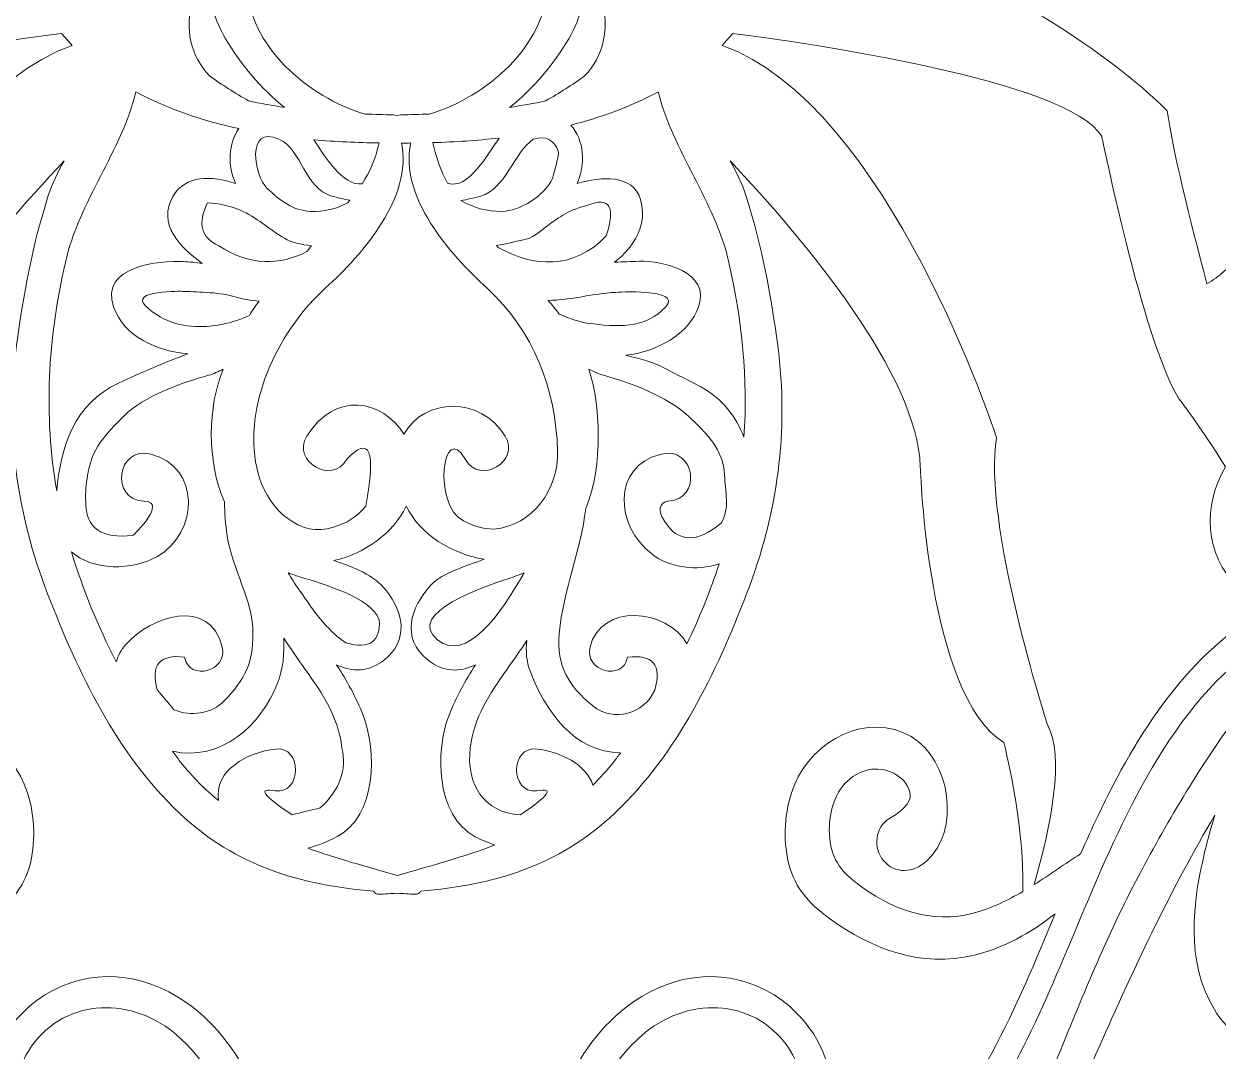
# Model space of a CAD drawing. Extents: x 7 to 992, y -718 to -282.
# Drawn here: x 363.3 to 426.2, y -463.7 to -409.6 of the extents above; entities that cross this region are included whole.
import ezdxf

# ---------------------------------------------------------------- set-up
doc = ezdxf.new("R2010")
doc.units = 0
doc.header["$MEASUREMENT"] = 0
doc.layers.add('Layer 1', color=7, linetype='Continuous')

msp = doc.modelspace()

# ---------------------------------------------------------------- linework, layer by layer
at = {"layer": 'Layer 1', "lineweight": 0}
for points, knots in [([(515.444, -282.485), (515.444, -282.485), (265.444, -282.485), (265.444, -282.485), (265.444, -282.485), (259.139, -282.485), (259.139, -282.485), (259.139, -282.485), (27.261, -282.485), (27.261, -282.485), (27.261, -282.485), (27.261, -282.863), (27.261, -282.863), (27.261, -282.863), (25.9, -282.863), (25.9, -282.863), (25.9, -282.863), (24.898, -282.863), (24.898, -282.863), (24.898, -282.863), (7.489, -306.853), (7.489, -306.853), (7.489, -306.853), (7.489, -496.33), (7.489, -496.33), (7.489, -496.33), (24.898, -524.256), (24.898, -524.256), (24.898, -524.256), (25.039, -524.256), (25.039, -524.256), (25.039, -524.256), (25.9, -525.977), (25.9, -525.977), (25.9, -525.977), (34.578, -543.332), (34.578, -543.332), (34.578, -543.332), (85.476, -645.118), (85.476, -645.118), (85.476, -645.118), (85.476, -693.393), (85.476, -693.393), (85.476, -693.602), (85.486, -693.809), (85.492, -694.016), (85.35, -694.597), (85.266, -695.2), (85.266, -695.825), (85.266, -695.825), (85.266, -710.022), (85.266, -710.022), (85.266, -714.223), (88.671, -717.628), (92.872, -717.628), (92.872, -717.628), (107.069, -717.628), (107.069, -717.628), (107.484, -717.628), (107.889, -717.586), (108.286, -717.521), (108.736, -717.547), (109.188, -717.561), (109.644, -717.561), (109.644, -717.561), (182.159, -717.561), (182.159, -717.561), (182.563, -717.561), (182.965, -717.551), (183.365, -717.531), (183.743, -717.589), (184.126, -717.628), (184.52, -717.628), (184.52, -717.628), (198.717, -717.628), (198.717, -717.628), (202.917, -717.628), (206.322, -714.223), (206.322, -710.022), (206.322, -710.022), (206.322, -695.825), (206.322, -695.825), (206.322, -695.534), (206.302, -695.248), (206.271, -694.965), (206.303, -694.465), (206.325, -693.962), (206.326, -693.453), (206.326, -693.453), (206.326, -645.118), (206.326, -645.118), (206.326, -645.118), (257.204, -543.332), (257.204, -543.332), (257.204, -543.332), (259.139, -539.46), (259.139, -539.46), (259.139, -539.46), (266.763, -524.209), (266.763, -524.209), (266.763, -524.209), (266.763, -645.118), (266.763, -645.118), (266.763, -645.118), (363.469, -645.118), (363.469, -645.118), (363.737, -645.117), (364.003, -645.104), (364.27, -645.096), (364.76, -645.195), (365.268, -645.248), (365.787, -645.248), (365.787, -645.248), (379.984, -645.248), (379.984, -645.248), (384.185, -645.248), (387.59, -641.843), (387.59, -637.643), (387.59, -637.643), (387.59, -623.445), (387.59, -623.445), (387.59, -623.12), (387.563, -622.802), (387.523, -622.487), (387.556, -621.959), (387.579, -621.428), (387.578, -620.891), (387.578, -620.891), (387.578, -584.634), (387.578, -584.634), (387.578, -584.634), (508.12, -524.362), (508.12, -524.362), (508.12, -524.362), (508.12, -717.561), (508.12, -717.561), (508.12, -717.561), (544.378, -717.561), (544.378, -717.561), (545.281, -717.563), (546.172, -717.512), (547.049, -717.417), (547.049, -717.417), (560.83, -717.417), (560.83, -717.417), (565.03, -717.417), (568.436, -714.012), (568.436, -709.811), (568.436, -709.811), (568.436, -696.131), (568.436, -696.131), (568.534, -695.251), (568.591, -694.358), (568.593, -693.453), (568.593, -693.453), (568.593, -645.118), (568.593, -645.118), (568.593, -645.118), (689.443, -645.118), (689.443, -645.118), (689.443, -645.118), (689.443, -693.393), (689.443, -693.393), (689.443, -693.594), (689.453, -693.791), (689.458, -693.99), (689.345, -694.514), (689.28, -695.056), (689.28, -695.614), (689.28, -695.614), (689.28, -709.811), (689.28, -709.811), (689.28, -714.012), (692.686, -717.417), (696.886, -717.417), (696.886, -717.417), (710.981, -717.417), (710.981, -717.417), (711.845, -717.511), (712.722, -717.561), (713.611, -717.561), (713.611, -717.561), (749.903, -717.561), (749.903, -717.561), (749.903, -717.561), (749.903, -524.209), (749.903, -524.209), (749.903, -524.209), (870.731, -584.622), (870.731, -584.622), (870.731, -584.622), (870.731, -620.95), (870.731, -620.95), (870.731, -621.353), (870.741, -621.753), (870.761, -622.151), (870.71, -622.506), (870.675, -622.865), (870.675, -623.233), (870.675, -623.233), (870.675, -637.431), (870.675, -637.431), (870.675, -641.632), (874.08, -645.036), (878.28, -645.036), (878.28, -645.036), (892.478, -645.036), (892.478, -645.036), (892.583, -645.036), (892.687, -645.025), (892.791, -645.02), (893.486, -645.081), (894.188, -645.118), (894.898, -645.118), (894.898, -645.118), (991.581, -645.118), (991.581, -645.118), (991.581, -645.118), (991.581, -282.485), (991.581, -282.485), (991.581, -282.485), (515.444, -282.485), (515.444, -282.485)], [0, 0, 0, 0, 1, 1, 1, 2, 2, 2, 3, 3, 3, 4, 4, 4, 5, 5, 5, 6, 6, 6, 7, 7, 7, 8, 8, 8, 9, 9, 9, 10, 10, 10, 11, 11, 11, 12, 12, 12, 13, 13, 13, 14, 14, 14, 15, 15, 15, 16, 16, 16, 17, 17, 17, 18, 18, 18, 19, 19, 19, 20, 20, 20, 21, 21, 21, 22, 22, 22, 23, 23, 23, 24, 24, 24, 25, 25, 25, 26, 26, 26, 27, 27, 27, 28, 28, 28, 29, 29, 29, 30, 30, 30, 31, 31, 31, 32, 32, 32, 33, 33, 33, 34, 34, 34, 35, 35, 35, 36, 36, 36, 37, 37, 37, 38, 38, 38, 39, 39, 39, 40, 40, 40, 41, 41, 41, 42, 42, 42, 43, 43, 43, 44, 44, 44, 45, 45, 45, 46, 46, 46, 47, 47, 47, 48, 48, 48, 49, 49, 49, 50, 50, 50, 51, 51, 51, 52, 52, 52, 53, 53, 53, 54, 54, 54, 55, 55, 55, 56, 56, 56, 57, 57, 57, 58, 58, 58, 59, 59, 59, 60, 60, 60, 61, 61, 61, 62, 62, 62, 63, 63, 63, 64, 64, 64, 65, 65, 65, 66, 66, 66, 67, 67, 67, 68, 68, 68, 69, 69, 69, 70, 70, 70, 71, 71, 71, 72, 72, 72, 73, 73, 73, 74, 74, 74, 74]), ([(417.335, -405.75), (421.328, -405.773), (426.741, -403.989), (427.81, -399.661), (433.203, -399.694), (437.86, -397.724), (441.963, -394.709), (441.386, -395.663), (440.881, -396.666), (440.46, -397.742), (439.503, -400.186), (439.002, -402.813), (438.983, -405.44), (438.898, -405.351), (438.821, -405.257), (438.727, -405.173), (437.111, -403.727), (434.942, -403.71), (433.061, -404.668), (429.844, -406.305), (427.583, -410.179), (428.287, -413.817), (428.683, -415.864), (430.024, -418.081), (431.836, -419.563), (430.188, -419.96), (428.622, -420.817), (427.32, -421.895), (426.765, -422.355), (426.24, -422.978), (425.588, -423.313), (424.694, -419.946), (423.771, -416.208), (423.497, -414.205), (423.497, -414.205), (416.277, -406.625), (403.591, -404.088), (403.769, -403.391), (403.91, -402.684), (404.013, -401.972), (407.952, -404.427), (412.757, -405.724), (417.335, -405.75)], [0, 0, 0, 0, 1, 1, 1, 2, 2, 2, 3, 3, 3, 4, 4, 4, 5, 5, 5, 6, 6, 6, 7, 7, 7, 8, 8, 8, 9, 9, 9, 10, 10, 10, 11, 11, 11, 12, 12, 12, 13, 13, 13, 14, 14, 14, 14]), ([(384.637, -414.376), (384.135, -414.393), (383.637, -414.406), (383.148, -414.414), (383.148, -414.414), (382.947, -414.458), (382.947, -414.458), (382.947, -414.458), (382.745, -414.414), (382.745, -414.414), (382.256, -414.406), (381.758, -414.393), (381.256, -414.376), (378.244, -413.507), (375.089, -410.702), (375.045, -407.596), (375.01, -405), (377.607, -401.165), (380.77, -403.083), (382.745, -404.28), (380.82, -407.384), (379.627, -405.648), (378.649, -404.223), (376.651, -405.745), (377.745, -407.084), (378.737, -408.299), (379.642, -408.785), (381.196, -408.216), (381.815, -407.99), (382.475, -407.552), (382.947, -406.987), (383.419, -407.552), (384.078, -407.99), (384.697, -408.216), (386.251, -408.785), (387.156, -408.299), (388.148, -407.084), (389.242, -405.745), (387.244, -404.223), (386.265, -405.648), (385.073, -407.384), (383.148, -404.28), (385.122, -403.083), (388.286, -401.165), (390.883, -405), (390.847, -407.596), (390.804, -410.702), (387.649, -413.507), (384.637, -414.376)], [0, 0, 0, 0, 1, 1, 1, 2, 2, 2, 3, 3, 3, 4, 4, 4, 5, 5, 5, 6, 6, 6, 7, 7, 7, 8, 8, 8, 9, 9, 9, 10, 10, 10, 11, 11, 11, 12, 12, 12, 13, 13, 13, 14, 14, 14, 15, 15, 15, 16, 16, 16, 16]), ([(372.173, -408.388), (372.336, -407.829), (372.68, -407.314), (373.085, -406.817), (372.978, -408.002), (373.216, -409.236), (373.912, -410.409), (374.693, -411.727), (375.764, -413.035), (377.023, -414.021), (376.383, -413.929), (375.747, -413.814), (375.119, -413.674), (374.406, -413.261), (373.712, -412.836), (373.073, -412.364), (372.08, -411.347), (371.742, -409.869), (372.173, -408.388)], [0, 0, 0, 0, 1, 1, 1, 2, 2, 2, 3, 3, 3, 4, 4, 4, 5, 5, 5, 6, 6, 6, 6]), ([(390.774, -413.674), (390.147, -413.814), (389.51, -413.929), (388.871, -414.021), (390.129, -413.035), (391.2, -411.727), (391.982, -410.409), (392.676, -409.236), (392.915, -408.002), (392.809, -406.817), (393.212, -407.315), (393.556, -407.829), (393.719, -408.388), (394.151, -409.869), (393.813, -411.347), (392.82, -412.364), (392.18, -412.836), (391.486, -413.261), (390.774, -413.674)], [0, 0, 0, 0, 1, 1, 1, 2, 2, 2, 3, 3, 3, 4, 4, 4, 5, 5, 5, 6, 6, 6, 6]), ([(348.707, -446.527), (347.881, -447.995), (348.376, -451.088), (349.114, -453.912), (348.829, -453.72), (348.544, -453.529), (348.255, -453.344), (347.958, -452.667), (347.656, -451.991), (347.337, -451.322), (345.316, -447.081), (342.537, -442.606), (338.295, -440.401), (338.923, -440.123), (339.504, -439.764), (339.984, -439.29), (341.835, -437.465), (341.852, -434.683), (340.421, -432.593), (340.276, -432.381), (340.111, -432.187), (339.946, -431.994), (340.973, -430.433), (341.821, -429.313), (341.821, -429.313), (343.733, -426.062), (345.838, -415.543), (345.838, -415.543), (347.641, -412.592), (361.377, -410.627), (365.268, -410.125), (365.451, -410.34), (365.637, -410.552), (365.836, -410.755), (357.076, -413.843), (351.384, -431.417), (351.384, -431.417), (352.149, -435.817), (348.707, -446.527), (348.707, -446.527)], [0, 0, 0, 0, 1, 1, 1, 2, 2, 2, 3, 3, 3, 4, 4, 4, 5, 5, 5, 6, 6, 6, 7, 7, 7, 8, 8, 8, 9, 9, 9, 10, 10, 10, 11, 11, 11, 12, 12, 12, 13, 13, 13, 13]), ([(420.055, -415.543), (420.055, -415.543), (422.159, -426.062), (424.072, -429.313), (424.072, -429.313), (425.282, -430.909), (426.563, -432.954), (425.364, -434.996), (425.46, -437.566), (427.208, -439.29), (427.688, -439.764), (428.269, -440.123), (428.897, -440.401), (424.655, -442.606), (421.876, -447.081), (419.855, -451.322), (419.536, -451.991), (419.234, -452.667), (418.937, -453.344), (418.114, -453.871), (417.315, -454.442), (416.489, -454.966), (417.371, -451.897), (418.117, -448.181), (417.186, -446.527), (417.186, -446.527), (413.743, -435.817), (414.509, -431.417), (414.509, -431.417), (408.816, -413.843), (400.057, -410.755), (400.255, -410.552), (400.441, -410.34), (400.624, -410.125), (404.516, -410.627), (418.252, -412.592), (420.055, -415.543)], [0, 0, 0, 0, 1, 1, 1, 2, 2, 2, 3, 3, 3, 4, 4, 4, 5, 5, 5, 6, 6, 6, 7, 7, 7, 8, 8, 8, 9, 9, 9, 10, 10, 10, 11, 11, 11, 12, 12, 12, 12]), ([(369.193, -413.204), (370.901, -414.122), (372.728, -414.729), (374.608, -415.141), (374.064, -415.923), (374.012, -417.088), (374.43, -418.024), (373.183, -417.624), (371.801, -417.572), (371.143, -418.712), (370.317, -420.141), (371.479, -421.387), (372.687, -422.24), (372.361, -422.198), (372.029, -422.166), (371.686, -422.146), (370.462, -422.076), (367.263, -422.382), (368.013, -424.521), (368.569, -426.111), (370.294, -426.851), (371.929, -427.01), (370.678, -427.462), (369.523, -427.98), (368.272, -428.551), (365.963, -429.604), (365.204, -431.942), (365.027, -434.229), (364.318, -430.223), (364.562, -426.239), (365.476, -422.187), (366.195, -419.003), (368.448, -416.29), (369.193, -413.204)], [0, 0, 0, 0, 1, 1, 1, 2, 2, 2, 3, 3, 3, 4, 4, 4, 5, 5, 5, 6, 6, 6, 7, 7, 7, 8, 8, 8, 9, 9, 9, 10, 10, 10, 11, 11, 11, 11]), ([(398.939, -428.751), (398.229, -428.371), (397.508, -428.008), (396.791, -427.642), (396.246, -427.363), (395.598, -427.245), (394.985, -427.082), (396.601, -426.907), (398.319, -425.962), (398.823, -424.525), (399.475, -422.668), (396.906, -422.096), (395.698, -422.13), (395.268, -422.142), (394.833, -422.158), (394.399, -422.183), (395.433, -421.362), (396.158, -420.146), (395.759, -418.868), (395.345, -417.539), (393.729, -417.647), (392.421, -418.039), (392.878, -417.048), (392.801, -415.731), (392.094, -414.954), (393.689, -414.549), (395.238, -413.99), (396.699, -413.204), (397.445, -416.29), (399.697, -419.003), (400.417, -422.187), (401.115, -425.284), (401.418, -428.34), (401.21, -431.396), (400.775, -430.313), (400.079, -429.361), (398.939, -428.751)], [0, 0, 0, 0, 1, 1, 1, 2, 2, 2, 3, 3, 3, 4, 4, 4, 5, 5, 5, 6, 6, 6, 7, 7, 7, 8, 8, 8, 9, 9, 9, 10, 10, 10, 11, 11, 11, 12, 12, 12, 12]), ([(380.458, -418.916), (380.458, -418.916), (380.347, -419.048), (380.347, -419.048), (379.757, -419.367), (379.081, -419.537), (378.378, -419.501), (377.437, -419.451), (376.756, -418.913), (376.093, -418.282), (375.445, -417.666), (374.94, -414.918), (376.726, -415.7), (377.933, -416.23), (378.094, -418.312), (379.494, -418.692), (379.825, -418.781), (380.147, -418.865), (380.458, -418.916)], [0, 0, 0, 0, 1, 1, 1, 2, 2, 2, 3, 3, 3, 4, 4, 4, 5, 5, 5, 6, 6, 6, 6]), ([(388.325, -415.636), (387.727, -416.464), (386.698, -418.385), (385.603, -418.02), (385.244, -417.359), (384.985, -416.647), (384.833, -415.879), (386, -415.843), (387.167, -415.768), (388.325, -415.636)], [0, 0, 0, 0, 1, 1, 1, 2, 2, 2, 3, 3, 3, 3]), ([(391.122, -417.771), (390.713, -418.672), (389.412, -419.48), (388.468, -419.501), (387.688, -419.518), (386.939, -419.31), (386.306, -418.928), (386.639, -418.88), (386.984, -418.789), (387.34, -418.693), (388.655, -418.336), (389.088, -416.416), (390.116, -415.698), (390.771, -415.483), (391.215, -415.71), (391.448, -416.378), (391.469, -416.577), (391.142, -417.728), (391.122, -417.771)], [0, 0, 0, 0, 1, 1, 1, 2, 2, 2, 3, 3, 3, 4, 4, 4, 5, 5, 5, 6, 6, 6, 6]), ([(388.045, -436.233), (387.471, -436.229), (386.935, -436.083), (386.436, -435.795), (384.804, -435.027), (385.339, -430.436), (386.542, -432.566), (387.312, -433.929), (389.45, -432.679), (388.638, -431.337), (387.364, -429.235), (384.355, -429.292), (383.308, -431.245), (382.203, -429.429), (379.658, -428.929), (378.196, -431.345), (377.384, -432.685), (379.527, -433.924), (380.298, -432.559), (381.506, -431.276), (381.838, -432.102), (381.295, -435.033), (380.838, -435.582), (380.269, -435.948), (379.588, -436.131), (377.832, -436.747), (376.227, -435.167), (375.72, -433.604), (374.686, -430.415), (376.279, -426.561), (378.543, -424.156), (378.667, -424.035), (378.791, -423.913), (378.908, -423.788), (378.908, -423.788), (379.164, -423.543), (379.164, -423.543), (381.115, -421.79), (383.782, -418.727), (383.173, -415.907), (383.336, -415.906), (383.501, -415.9), (383.664, -415.898), (383.041, -418.737), (385.741, -421.761), (387.681, -423.55), (390.137, -425.818), (391.295, -428.835), (391.398, -432.138), (391.46, -434.109), (390.095, -436.064), (388.045, -436.233)], [0, 0, 0, 0, 1, 1, 1, 2, 2, 2, 3, 3, 3, 4, 4, 4, 5, 5, 5, 6, 6, 6, 7, 7, 7, 8, 8, 8, 9, 9, 9, 10, 10, 10, 11, 11, 11, 12, 12, 12, 13, 13, 13, 14, 14, 14, 15, 15, 15, 16, 16, 16, 17, 17, 17, 17]), ([(378.568, -415.728), (379.708, -415.827), (380.852, -415.878), (381.993, -415.894), (381.818, -416.729), (381.511, -417.43), (381.106, -418.048), (380.089, -418.209), (379.088, -416.52), (378.568, -415.728)], [0, 0, 0, 0, 1, 1, 1, 2, 2, 2, 3, 3, 3, 3]), ([(391.184, -471.974), (389.885, -470.718), (387.94, -470.507), (386.307, -471.243), (385.377, -471.662), (384.581, -472.336), (384.01, -473.184), (383.848, -473.422), (383.712, -473.658), (383.596, -473.895), (383.48, -473.658), (383.344, -473.422), (383.183, -473.184), (382.611, -472.336), (381.815, -471.662), (380.885, -471.243), (379.252, -470.507), (377.307, -470.718), (376.008, -471.974), (376.903, -468.197), (375.263, -463.827), (372.182, -461.427), (370.041, -459.759), (367.284, -459.245), (364.82, -460.538), (362.545, -461.731), (360.81, -464.469), (361.61, -467.081), (362.246, -469.153), (365.281, -470.421), (366.657, -468.245), (367.07, -467.592), (366.755, -466.754), (367.099, -466.132), (367.5, -465.408), (368.548, -465.552), (369.196, -465.809), (370.025, -466.138), (370.566, -466.871), (370.796, -467.715), (371.283, -469.507), (370.574, -471.795), (369.034, -472.878), (367.277, -474.112), (364.266, -473.686), (362.335, -473.108), (357.885, -471.777), (355.015, -467.706), (352.92, -463.81), (351.648, -461.445), (350.622, -458.972), (349.594, -456.499), (349.71, -456.592), (349.835, -456.672), (349.954, -456.761), (350.037, -457.018), (350.119, -457.266), (350.197, -457.498), (350.159, -457.294), (350.13, -457.082), (350.103, -456.871), (351.251, -457.706), (352.525, -458.358), (353.863, -458.682), (356.661, -459.358), (359.212, -458.38), (361.479, -456.755), (362.619, -455.937), (363.428, -454.987), (363.69, -453.581), (363.935, -452.269), (363.815, -450.904), (363.309, -449.667), (362.373, -447.385), (359.475, -445.821), (357.174, -447.172), (355.086, -448.399), (354.556, -452.136), (356.396, -453.749), (357.07, -454.34), (358.014, -454.437), (358.639, -453.699), (359.201, -453.034), (359.085, -451.949), (358.315, -451.478), (357.965, -451.265), (357.323, -450.844), (357.237, -450.398), (357.161, -450.005), (357.497, -449.515), (357.785, -449.299), (358.593, -448.691), (359.613, -448.758), (360.391, -449.386), (361.185, -450.027), (361.49, -451.108), (361.488, -452.094), (361.486, -453.334), (361.066, -454.113), (360.094, -454.862), (358.276, -456.264), (356.127, -457.081), (353.838, -456.454), (352.424, -456.066), (351.196, -455.309), (349.993, -454.504), (350.067, -451.011), (351.002, -447.483), (351.002, -447.483), (355.018, -444.997), (355.4, -432.948), (355.4, -432.948), (355.527, -428.136), (361.435, -421.065), (365.416, -416.833), (365.083, -417.42), (364.788, -418.025), (364.579, -418.67), (363.748, -421.244), (363.26, -423.896), (362.907, -426.574), (362.312, -431.077), (362.911, -435.421), (364.544, -439.653), (366.131, -443.771), (368.202, -448.1), (371.461, -451.177), (374.52, -454.062), (377.852, -454.957), (381.708, -455.319), (381.758, -455.414), (381.852, -455.484), (381.992, -455.477), (382.314, -455.459), (382.631, -455.44), (382.947, -455.419), (383.262, -455.44), (383.579, -455.459), (383.9, -455.477), (384.041, -455.484), (384.135, -455.414), (384.185, -455.319), (388.041, -454.957), (391.373, -454.062), (394.43, -451.177), (397.691, -448.1), (399.762, -443.771), (401.349, -439.653), (402.982, -435.421), (403.581, -431.077), (402.986, -426.574), (402.633, -423.896), (402.144, -421.244), (401.314, -418.67), (401.105, -418.025), (400.81, -417.42), (400.477, -416.833), (404.458, -421.065), (410.366, -428.136), (410.492, -432.948), (410.492, -432.948), (410.875, -444.997), (414.891, -447.483), (414.891, -447.483), (415.98, -451.588), (415.899, -455.325), (415.099, -455.796), (414.266, -456.203), (413.354, -456.454), (411.065, -457.081), (408.916, -456.264), (407.098, -454.862), (406.126, -454.113), (405.706, -453.334), (405.704, -452.094), (405.702, -451.108), (406.008, -450.027), (406.801, -449.386), (407.579, -448.758), (408.599, -448.691), (409.407, -449.299), (409.695, -449.515), (410.031, -450.005), (409.955, -450.398), (409.869, -450.844), (409.227, -451.265), (408.877, -451.478), (408.107, -451.949), (407.991, -453.034), (408.553, -453.699), (409.178, -454.437), (410.122, -454.34), (410.796, -453.749), (412.636, -452.136), (412.106, -448.399), (410.018, -447.172), (407.717, -445.821), (404.819, -447.385), (403.884, -449.667), (403.377, -450.904), (403.257, -452.269), (403.502, -453.581), (403.764, -454.987), (404.573, -455.937), (405.713, -456.755), (407.981, -458.38), (410.531, -459.358), (413.329, -458.682), (414.865, -458.31), (416.327, -457.52), (417.598, -456.499), (416.57, -458.972), (415.544, -461.445), (414.272, -463.81), (412.177, -467.706), (409.307, -471.777), (404.857, -473.108), (402.926, -473.686), (399.915, -474.112), (398.158, -472.878), (396.618, -471.795), (395.909, -469.507), (396.396, -467.715), (396.626, -466.871), (397.167, -466.138), (397.996, -465.809), (398.645, -465.552), (399.692, -465.408), (400.093, -466.132), (400.437, -466.754), (400.122, -467.592), (400.535, -468.245), (401.911, -470.421), (404.946, -469.153), (405.582, -467.081), (406.383, -464.469), (404.647, -461.731), (402.372, -460.538), (399.908, -459.245), (397.151, -459.759), (395.01, -461.427), (391.929, -463.827), (390.289, -468.197), (391.184, -471.974)], [0, 0, 0, 0, 1, 1, 1, 2, 2, 2, 3, 3, 3, 4, 4, 4, 5, 5, 5, 6, 6, 6, 7, 7, 7, 8, 8, 8, 9, 9, 9, 10, 10, 10, 11, 11, 11, 12, 12, 12, 13, 13, 13, 14, 14, 14, 15, 15, 15, 16, 16, 16, 17, 17, 17, 18, 18, 18, 19, 19, 19, 20, 20, 20, 21, 21, 21, 22, 22, 22, 23, 23, 23, 24, 24, 24, 25, 25, 25, 26, 26, 26, 27, 27, 27, 28, 28, 28, 29, 29, 29, 30, 30, 30, 31, 31, 31, 32, 32, 32, 33, 33, 33, 34, 34, 34, 35, 35, 35, 36, 36, 36, 37, 37, 37, 38, 38, 38, 39, 39, 39, 40, 40, 40, 41, 41, 41, 42, 42, 42, 43, 43, 43, 44, 44, 44, 45, 45, 45, 46, 46, 46, 47, 47, 47, 48, 48, 48, 49, 49, 49, 50, 50, 50, 51, 51, 51, 52, 52, 52, 53, 53, 53, 54, 54, 54, 55, 55, 55, 56, 56, 56, 57, 57, 57, 58, 58, 58, 59, 59, 59, 60, 60, 60, 61, 61, 61, 62, 62, 62, 63, 63, 63, 64, 64, 64, 65, 65, 65, 66, 66, 66, 67, 67, 67, 68, 68, 68, 69, 69, 69, 70, 70, 70, 71, 71, 71, 72, 72, 72, 73, 73, 73, 74, 74, 74, 75, 75, 75, 76, 76, 76, 77, 77, 77, 78, 78, 78, 79, 79, 79, 80, 80, 80, 81, 81, 81, 81]), ([(393.96, -420.794), (392.258, -422.587), (390.094, -422.439), (388.27, -421.4), (388.27, -421.4), (388.178, -421.305), (388.178, -421.305), (388.714, -421.215), (389.246, -421.061), (389.678, -420.982), (390.211, -420.885), (390.774, -420.284), (391.212, -419.994), (391.52, -419.795), (391.835, -419.609), (392.157, -419.435), (392.435, -419.346), (392.713, -419.258), (392.991, -419.17), (394.135, -418.718), (394.458, -419.259), (393.96, -420.794)], [0, 0, 0, 0, 1, 1, 1, 2, 2, 2, 3, 3, 3, 4, 4, 4, 5, 5, 5, 6, 6, 6, 7, 7, 7, 7]), ([(377.009, -420.92), (377.367, -421.13), (377.894, -421.255), (378.44, -421.309), (378.375, -421.396), (378.306, -421.476), (378.243, -421.566), (378.243, -421.566), (378.197, -421.621), (378.197, -421.621), (376.753, -422.349), (375.213, -422.392), (373.552, -421.31), (372.623, -420.894), (372.427, -420.142), (372.962, -419.051), (373.558, -419.079), (374.132, -419.208), (374.684, -419.436), (375.527, -419.796), (376.225, -420.461), (377.009, -420.92)], [0, 0, 0, 0, 1, 1, 1, 2, 2, 2, 3, 3, 3, 4, 4, 4, 5, 5, 5, 6, 6, 6, 7, 7, 7, 7]), ([(374.495, -424.024), (374.796, -424.115), (375.238, -424.198), (375.681, -424.231), (375.496, -424.474), (375.321, -424.723), (375.165, -424.986), (374.946, -425.084), (374.726, -425.174), (374.503, -425.248), (373.464, -425.591), (372.359, -425.678), (371.294, -425.413), (370.711, -425.226), (370.191, -424.926), (369.737, -424.515), (368.763, -423.635), (371.674, -423.714), (371.675, -423.714), (372.613, -423.761), (373.592, -423.752), (374.495, -424.024)], [0, 0, 0, 0, 1, 1, 1, 2, 2, 2, 3, 3, 3, 4, 4, 4, 5, 5, 5, 6, 6, 6, 7, 7, 7, 7]), ([(390.901, -424.189), (392.071, -424.18), (393.294, -423.819), (394.424, -423.769), (394.442, -423.768), (397.981, -423.529), (397.093, -424.521), (396.022, -425.719), (394.433, -425.588), (393.027, -425.399), (392.503, -425.329), (391.985, -425.145), (391.475, -424.907), (391.291, -424.663), (391.101, -424.423), (390.901, -424.189)], [0, 0, 0, 0, 1, 1, 1, 2, 2, 2, 3, 3, 3, 4, 4, 4, 5, 5, 5, 5]), ([(373.735, -442.455), (373.102, -439.782), (369.948, -440.834), (368.654, -442.32), (368.413, -442.597), (368.257, -442.905), (368.159, -443.227), (367.193, -441.367), (366.397, -439.42), (365.798, -437.429), (366.936, -438.46), (369, -438.426), (370.322, -437.673), (372.513, -436.425), (372.605, -432.946), (369.976, -432.286), (368.188, -431.837), (367.799, -434.716), (369.634, -434.766), (370.87, -434.8), (369.099, -436.528), (369.043, -436.567), (367.37, -436.772), (366.539, -436.173), (366.549, -434.77), (366.53, -434.313), (366.564, -433.861), (366.648, -433.413), (366.836, -432.015), (367.598, -431.241), (368.562, -430.281), (369.627, -429.219), (371.607, -428.526), (373.018, -428.133), (373.281, -428.06), (373.537, -427.945), (373.789, -427.811), (372.971, -429.792), (372.907, -432.613), (373.854, -434.8), (373.858, -435.387), (373.906, -435.973), (374, -436.599), (374.255, -438.306), (375.366, -440.022), (375.357, -441.743), (375.35, -443.29), (374.945, -444.143), (373.847, -445.281), (373.184, -445.968), (372.064, -446.137), (371.194, -445.754), (370.902, -445.406), (370.609, -445.057), (370.316, -444.708), (369.95, -443.395), (370.432, -442.82), (371.758, -442.984), (371.995, -444.272), (374.042, -443.746), (373.735, -442.455)], [0, 0, 0, 0, 1, 1, 1, 2, 2, 2, 3, 3, 3, 4, 4, 4, 5, 5, 5, 6, 6, 6, 7, 7, 7, 8, 8, 8, 9, 9, 9, 10, 10, 10, 11, 11, 11, 12, 12, 12, 13, 13, 13, 14, 14, 14, 15, 15, 15, 16, 16, 16, 17, 17, 17, 18, 18, 18, 19, 19, 19, 20, 20, 20, 20]), ([(396.867, -432.285), (394.176, -432.96), (394.471, -436.087), (396.353, -437.548), (397.304, -438.287), (398.735, -438.462), (399.901, -438.071), (399.437, -439.505), (398.866, -440.913), (398.209, -442.281), (397.156, -440.4), (393.649, -440.142), (393.103, -442.449), (392.795, -443.744), (394.841, -444.274), (395.076, -442.99), (396.412, -442.824), (396.893, -443.399), (396.517, -444.715), (395.964, -445.977), (394.346, -446.435), (393.251, -445.552), (391.963, -444.514), (391.334, -443.429), (391.48, -441.755), (391.687, -439.39), (392.631, -437.402), (392.875, -435.152), (393.835, -432.845), (393.633, -429.656), (393.049, -427.813), (393.3, -427.945), (393.554, -428.06), (393.816, -428.133), (395.282, -428.541), (397.138, -429.238), (398.282, -430.287), (399.197, -431.127), (400.148, -432.08), (400.188, -433.401), (400.212, -434.236), (400.492, -435.131), (400.006, -435.925), (398.736, -436.986), (397.741, -436.951), (397.021, -435.817), (396.676, -435.242), (396.732, -434.892), (397.185, -434.766), (399.041, -434.715), (398.646, -431.838), (396.867, -432.285)], [0, 0, 0, 0, 1, 1, 1, 2, 2, 2, 3, 3, 3, 4, 4, 4, 5, 5, 5, 6, 6, 6, 7, 7, 7, 8, 8, 8, 9, 9, 9, 10, 10, 10, 11, 11, 11, 12, 12, 12, 13, 13, 13, 14, 14, 14, 15, 15, 15, 16, 16, 16, 17, 17, 17, 17]), ([(379.79, -452.439), (381.864, -451.349), (381.892, -447.915), (381.155, -446.041), (380.782, -445.09), (380.294, -444.221), (379.76, -443.384), (380.591, -443.786), (381.453, -443.787), (382.277, -443.126), (383.559, -442.099), (383.296, -440.654), (382.381, -439.484), (381.724, -438.644), (380.682, -438.254), (379.61, -437.897), (381.214, -437.536), (382.715, -436.488), (383.421, -435.035), (384.195, -436.555), (385.789, -437.518), (387.523, -437.829), (386.676, -438.166), (385.321, -438.53), (384.729, -439.184), (383.65, -440.372), (383.118, -441.972), (384.565, -443.131), (385.386, -443.789), (386.245, -443.788), (387.073, -443.387), (386.542, -444.223), (386.055, -445.09), (385.682, -446.038), (384.944, -447.918), (384.973, -451.349), (387.052, -452.442), (387.394, -452.622), (387.741, -452.763), (388.089, -452.884), (386.457, -453.506), (384.724, -453.969), (382.947, -454.49), (381.325, -454.015), (379.741, -453.588), (378.236, -453.044), (378.756, -452.912), (379.28, -452.707), (379.79, -452.439)], [0, 0, 0, 0, 1, 1, 1, 2, 2, 2, 3, 3, 3, 4, 4, 4, 5, 5, 5, 6, 6, 6, 7, 7, 7, 8, 8, 8, 9, 9, 9, 10, 10, 10, 11, 11, 11, 12, 12, 12, 13, 13, 13, 14, 14, 14, 15, 15, 15, 16, 16, 16, 16]), ([(382.004, -441.012), (382.076, -442.178), (381.492, -442.584), (380.25, -442.231), (379.917, -442.011), (379.614, -441.754), (379.342, -441.462), (378.729, -440.861), (378.254, -440.089), (377.756, -439.392), (377.56, -439.118), (377.379, -438.831), (377.207, -438.539), (377.401, -438.614), (377.6, -438.682), (377.799, -438.745), (378.989, -439.12), (381.526, -439.798), (382.004, -441.012)], [0, 0, 0, 0, 1, 1, 1, 2, 2, 2, 3, 3, 3, 4, 4, 4, 5, 5, 5, 6, 6, 6, 6]), ([(389.629, -438.541), (388.367, -440.808), (386.576, -443.261), (385.093, -442.083), (383.297, -440.656), (387.74, -439.196), (388.619, -438.91), (388.955, -438.8), (389.295, -438.678), (389.629, -438.541)], [0, 0, 0, 0, 1, 1, 1, 2, 2, 2, 3, 3, 3, 3]), ([(354.532, -471.502), (352.377, -469.537), (350.677, -467.035), (349.577, -464.336), (348.214, -460.996), (346.883, -457.677), (345.19, -454.484), (343.611, -451.507), (341.881, -448.593), (339.878, -445.88), (338.582, -444.123), (337.158, -442.457), (335.429, -441.129), (335.676, -441.102), (335.925, -441.066), (336.174, -441.023), (341.729, -442.909), (344.945, -449.133), (347.169, -454.179), (349.148, -458.664), (350.82, -463.393), (353.546, -467.498), (355.801, -470.893), (358.905, -473.842), (363.023, -474.659), (364.926, -475.037), (367.4, -475.203), (369.178, -474.29), (370.727, -473.496), (371.752, -471.888), (372.094, -470.209), (372.408, -468.665), (372.211, -466.835), (371.096, -465.636), (369.984, -464.442), (367.568, -463.902), (366.346, -465.238), (365.763, -465.875), (366.035, -466.564), (365.713, -467.272), (365.418, -467.921), (364.551, -468.113), (363.923, -467.844), (362.377, -467.181), (362.845, -464.835), (363.528, -463.737), (365.252, -460.968), (368.78, -460.813), (371.167, -462.748), (375.273, -466.076), (376.298, -473.825), (370.54, -476.077), (367.916, -477.103), (364.733, -476.598), (362.108, -475.822), (359.29, -474.989), (356.701, -473.479), (354.532, -471.502)], [0, 0, 0, 0, 1, 1, 1, 2, 2, 2, 3, 3, 3, 4, 4, 4, 5, 5, 5, 6, 6, 6, 7, 7, 7, 8, 8, 8, 9, 9, 9, 10, 10, 10, 11, 11, 11, 12, 12, 12, 13, 13, 13, 14, 14, 14, 15, 15, 15, 16, 16, 16, 17, 17, 17, 18, 18, 18, 19, 19, 19, 19]), ([(396.025, -462.748), (398.412, -460.813), (401.94, -460.968), (403.664, -463.737), (404.347, -464.835), (404.815, -467.181), (403.269, -467.844), (402.641, -468.113), (401.774, -467.921), (401.48, -467.272), (401.157, -466.564), (401.429, -465.875), (400.846, -465.238), (399.624, -463.902), (397.208, -464.442), (396.096, -465.636), (394.981, -466.835), (394.784, -468.665), (395.098, -470.209), (395.44, -471.888), (396.465, -473.496), (398.015, -474.29), (399.792, -475.203), (402.267, -475.037), (404.169, -474.659), (408.287, -473.842), (411.391, -470.893), (413.646, -467.498), (416.372, -463.393), (418.045, -458.664), (420.023, -454.179), (422.248, -449.133), (425.463, -442.909), (431.019, -441.023), (431.268, -441.066), (431.516, -441.102), (431.763, -441.129), (430.034, -442.457), (428.61, -444.123), (427.314, -445.88), (425.312, -448.593), (423.582, -451.507), (422.003, -454.484), (420.309, -457.677), (418.978, -460.996), (417.615, -464.336), (416.515, -467.035), (414.815, -469.537), (412.66, -471.502), (410.491, -473.479), (407.902, -474.989), (405.084, -475.822), (402.459, -476.598), (399.276, -477.103), (396.652, -476.077), (390.895, -473.825), (391.919, -466.076), (396.025, -462.748)], [0, 0, 0, 0, 1, 1, 1, 2, 2, 2, 3, 3, 3, 4, 4, 4, 5, 5, 5, 6, 6, 6, 7, 7, 7, 8, 8, 8, 9, 9, 9, 10, 10, 10, 11, 11, 11, 12, 12, 12, 13, 13, 13, 14, 14, 14, 15, 15, 15, 16, 16, 16, 17, 17, 17, 18, 18, 18, 19, 19, 19, 19]), ([(376.539, -447.823), (375.085, -447.993), (373.264, -448.948), (373.549, -450.537), (372.834, -449.962), (372.157, -449.293), (371.53, -448.493), (371.389, -448.313), (371.259, -448.125), (371.122, -447.943), (373.62, -448.499), (375.794, -446.6), (376.647, -444.361), (376.94, -443.594), (377.021, -442.789), (376.977, -441.984), (377.327, -442.519), (377.703, -443.06), (378.107, -443.629), (379.022, -444.919), (379.842, -446.136), (380.041, -447.759), (380.305, -448.924), (379.923, -449.978), (378.901, -450.923), (378.404, -451.045), (377.908, -451.167), (377.411, -451.289), (375.866, -450.258), (375.569, -449.839), (376.523, -450.033), (377.956, -450.201), (377.954, -447.657), (376.539, -447.823)], [0, 0, 0, 0, 1, 1, 1, 2, 2, 2, 3, 3, 3, 4, 4, 4, 5, 5, 5, 6, 6, 6, 7, 7, 7, 8, 8, 8, 9, 9, 9, 10, 10, 10, 11, 11, 11, 11]), ([(390.299, -450.033), (391.243, -449.839), (390.958, -450.258), (389.44, -451.289), (387.506, -451.193), (386.571, -449.661), (386.795, -447.768), (386.989, -446.143), (387.817, -444.915), (388.732, -443.625), (389.103, -443.103), (389.447, -442.606), (389.772, -442.114), (389.719, -442.666), (389.75, -443.206), (389.93, -443.677), (390.747, -445.818), (392.274, -448.016), (394.715, -448.018), (394.596, -448.175), (394.483, -448.338), (394.363, -448.493), (394.009, -448.945), (393.637, -449.349), (393.254, -449.725), (392.921, -448.625), (391.495, -447.96), (390.314, -447.823), (388.881, -447.654), (388.884, -450.199), (390.299, -450.033)], [0, 0, 0, 0, 1, 1, 1, 2, 2, 2, 3, 3, 3, 4, 4, 4, 5, 5, 5, 6, 6, 6, 7, 7, 7, 8, 8, 8, 9, 9, 9, 10, 10, 10, 10]), ([(415.391, -470.947), (417.532, -468.626), (418.82, -465.991), (420.084, -463.134), (421.857, -459.125), (423.755, -455.109), (426.001, -451.314), (425.81, -451.934), (425.638, -452.561), (425.485, -453.195), (424.816, -455.967), (424.448, -458.994), (425.984, -461.552), (426.57, -462.529), (427.434, -463.251), (428.414, -463.683), (428.414, -463.683), (414.779, -471.555), (414.779, -471.555), (414.981, -471.35), (415.194, -471.16), (415.391, -470.947)], [0, 0, 0, 0, 1, 1, 1, 2, 2, 2, 3, 3, 3, 4, 4, 4, 5, 5, 5, 6, 6, 6, 7, 7, 7, 7])]:
    msp.add_open_spline(points, degree=3, knots=knots, dxfattribs=at)

doc.saveas('drawing.dxf')
